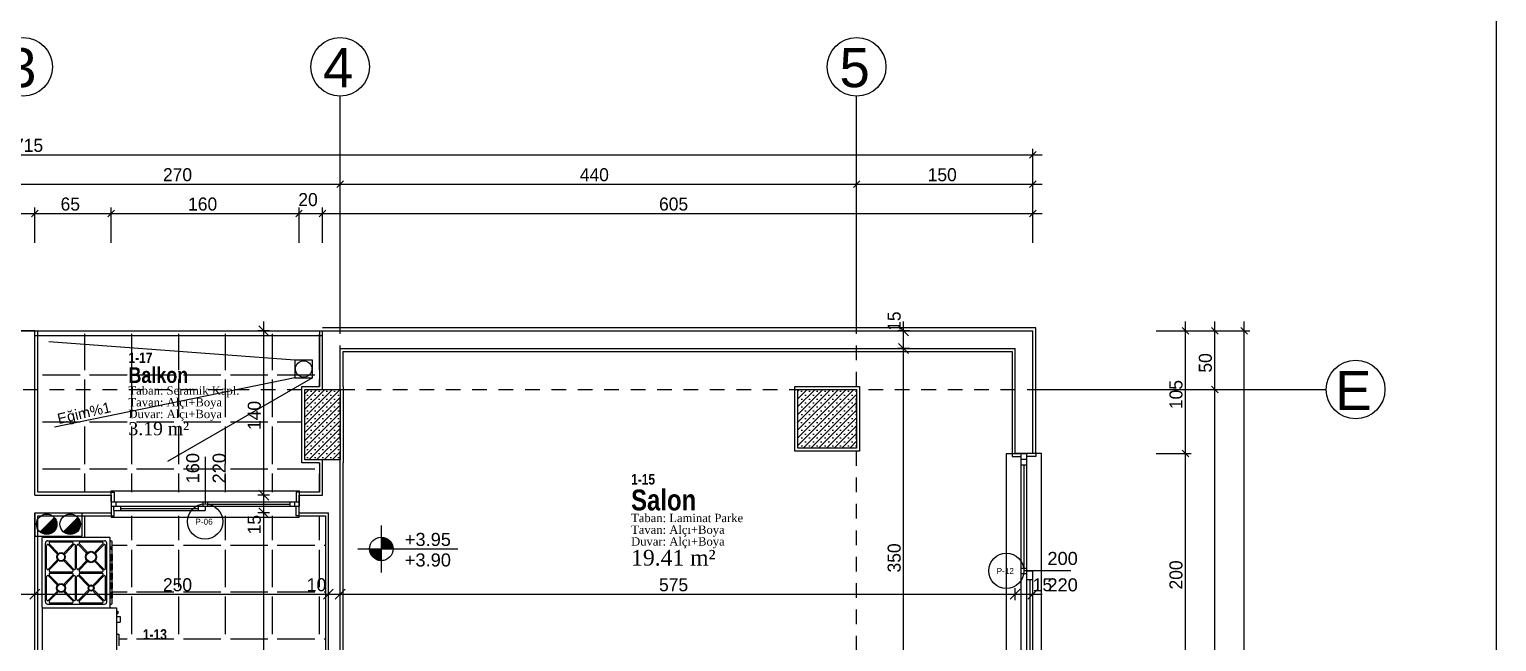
# Model space of a CAD drawing. Header units: metres. Extents: x -220 to 294, y -29 to 18.
# Drawn here: x -53.28 to -40.78, y 6.35 to 11.57 of the extents above; entities that cross this region are included whole.
import ezdxf

# ---------------------------------------------------------------- set-up
doc = ezdxf.new("R2010")
doc.units = ezdxf.units.M
doc.header["$MEASUREMENT"] = 0
doc.linetypes.add('HIDDEN2', pattern=[0.1875, 0.125, -0.0625])
for name, color, linetype in [('Aks', 7, 'Continuous'), ('Cember', 7, 'Continuous'), ('Cizgi', 7, 'Continuous'), ('Duvar', 7, 'Continuous'), ('Kapi_Pencere', 7, 'Continuous'), ('Kolon', 7, 'Continuous'), ('Korkuluk', 7, 'Continuous'), ('Kot', 7, 'Continuous'), ('Kutuphane', 7, 'Continuous'), ('Mahal', 7, 'Continuous'), ('Mahal_Kenari', 7, 'Continuous'), ('Olculendirme', 7, 'Continuous'), ('Standart', 7, 'Continuous'), ('Tarama', 7, 'Continuous')]:
    doc.layers.add(name, color=color, linetype=linetype)
doc.styles.add('arial_1_18', font='arial.ttf', dxfattribs={"height": 0.2})
doc.styles.add('comic sans ms_1_18', font='comic.ttf', dxfattribs={"height": 0.2})
doc.styles.add('swis721 cn btbold_1_18', font='swisscb.ttf', dxfattribs={"height": 0.2})
doc.styles.add('times new roman tur_1_18', font='times.ttf', dxfattribs={"height": 0.2})

msp = doc.modelspace()

# ---------------------------------------------------------------- hatches: boundary and pattern name
at = {"layer": 'Kolon', "linetype": 'Continuous', "lineweight": -3}
h = msp.add_hatch(dxfattribs=at)
h.set_pattern_fill('SACNCR', color=47, scale=0.5, style=0)
h.paths.add_polyline_path([(-50.633, 7.9), (-50.933, 7.9), (-50.933, 8.5), (-50.633, 8.5)])
h = msp.add_hatch(dxfattribs=at)
h.set_pattern_fill('SACNCR', color=47, scale=0.5, style=0)
h.paths.add_polyline_path([(-46.234, 8.5), (-46.234, 8), (-46.734, 8), (-46.734, 8.5)])
at = {"layer": 'Kot', "linetype": 'Continuous', "lineweight": -3}
for points in [[(-50.382, 7.142), (-50.382, 7.131), (-50.38, 7.12), (-50.377, 7.109), (-50.372, 7.099), (-50.367, 7.089), (-50.361, 7.08), (-50.353, 7.071), (-50.345, 7.064), (-50.336, 7.057), (-50.326, 7.052), (-50.315, 7.048), (-50.305, 7.045), (-50.294, 7.043), (-50.282, 7.042), (-50.282, 7.142)], [(-50.182, 7.142), (-50.183, 7.153), (-50.185, 7.164), (-50.188, 7.175), (-50.192, 7.185), (-50.198, 7.195), (-50.204, 7.204), (-50.212, 7.213), (-50.22, 7.22), (-50.229, 7.227), (-50.239, 7.232), (-50.249, 7.236), (-50.26, 7.24), (-50.271, 7.241), (-50.282, 7.242), (-50.282, 7.142)]]:
    msp.add_hatch(color=216, dxfattribs=at).paths.add_polyline_path(points)
at = {"layer": 'Standart', "linetype": 'Continuous', "lineweight": -3}
for points in [[(-53.193, 7.29), (-53.187, 7.284), (-53.176, 7.277), (-53.166, 7.272), (-53.153, 7.267), (-53.14, 7.265), (-53.132, 7.265), (-53.125, 7.265), (-53.115, 7.266), (-53.109, 7.268), (-53.103, 7.27), (-53.093, 7.274), (-53.082, 7.28), (-53.073, 7.288), (-53.066, 7.294), (-53.061, 7.301), (-53.057, 7.308), (-53.054, 7.312), (-53.05, 7.322), (-53.048, 7.33), (-53.046, 7.336), (-53.045, 7.341), (-53.045, 7.347), (-53.045, 7.354), (-53.045, 7.363), (-53.047, 7.371), (-53.05, 7.381), (-53.053, 7.388), (-53.056, 7.394), (-53.059, 7.399), (-53.062, 7.403), (-53.064, 7.406), (-53.067, 7.41), (-53.07, 7.413)], [(-52.993, 7.29), (-52.987, 7.284), (-52.976, 7.277), (-52.966, 7.272), (-52.953, 7.267), (-52.94, 7.265), (-52.932, 7.265), (-52.925, 7.265), (-52.915, 7.266), (-52.909, 7.268), (-52.903, 7.27), (-52.893, 7.274), (-52.882, 7.28), (-52.873, 7.288), (-52.866, 7.294), (-52.861, 7.301), (-52.857, 7.308), (-52.854, 7.312), (-52.85, 7.322), (-52.848, 7.33), (-52.846, 7.336), (-52.845, 7.341), (-52.845, 7.347), (-52.845, 7.354), (-52.845, 7.363), (-52.847, 7.371), (-52.85, 7.381), (-52.853, 7.388), (-52.856, 7.394), (-52.859, 7.399), (-52.862, 7.403), (-52.864, 7.406), (-52.867, 7.41), (-52.87, 7.413)]]:
    msp.add_hatch(color=173, dxfattribs=at).paths.add_polyline_path(points)

# ---------------------------------------------------------------- linework, layer by layer
at = {"layer": 'Aks', "color": 248, "linetype": 'Continuous', "lineweight": -3}
for points in [[(-50.633, 9), (-50.633, 11)], [(-46.234, 9), (-46.234, 11)], [(-44.734, 8.5), (-42.234, 8.5)]]:
    msp.add_lwpolyline(points, dxfattribs=at)
at = {"layer": 'Aks', "color": 248, "linetype": 'HIDDEN2', "lineweight": -3}
for points in [[(-50.633, -0.7), (-50.633, 9)], [(-46.234, -0.7), (-46.234, 9)], [(-61.883, 8.5), (-44.734, 8.5)]]:
    msp.add_lwpolyline(points, dxfattribs=at)
at = {"layer": 'Aks', "color": 115, "linetype": 'Continuous', "lineweight": -3}
for centre in [(-53.333, 11.25), (-50.633, 11.25), (-46.234, 11.25), (-41.984, 8.5)]:
    msp.add_circle(centre, 0.25, dxfattribs=at)
at = {"layer": 'Cember', "color": 251, "linetype": 'Continuous', "lineweight": -3}
msp.add_circle((-50.944, 8.675), 0.07, dxfattribs=at)
at = {"layer": 'Cizgi', "color": 216, "linetype": 'Continuous', "lineweight": -3}
msp.add_lwpolyline([(-40.783, -12), (-40.783, 18)], dxfattribs=at)
at = {"layer": 'Cizgi', "color": 251, "linetype": 'Continuous', "lineweight": -3}
for points in [[(-51.019, 8.75), (-53.115, 8.905)], [(-50.869, 8.75), (-51.019, 8.75)], [(-51.019, 8.75), (-51.019, 8.6)], [(-50.869, 8.6), (-50.869, 8.75)], [(-51.019, 8.6), (-53.067, 8.178)], [(-50.869, 8.6), (-52.102, 7.888)], [(-51.019, 8.6), (-50.869, 8.6)]]:
    msp.add_lwpolyline(points, dxfattribs=at)
at = {"layer": 'Duvar', "color": 166, "linetype": 'Continuous', "lineweight": -3}
for points in [[(-53.233, 9), (-53.383, 9)], [(-53.233, 7.6), (-53.233, 9)], [(-50.783, 8.5), (-50.783, 9)], [(-50.783, 9), (-44.734, 9)], [(-44.734, 7.955), (-44.734, 9)], [(-50.633, 8.5), (-50.633, 8.85)], [(-50.633, 8.85), (-44.884, 8.85)], [(-44.884, 7.955), (-44.884, 8.85)], [(-50.783, 7.6), (-50.783, 7.9)], [(-50.633, 7.6), (-50.633, 7.9)], [(-44.734, 7.955), (-44.884, 7.955)], [(-53.233, 7.6), (-52.583, 7.6)], [(-52.583, 7.6), (-52.583, 7.45)], [(-50.983, 7.6), (-50.783, 7.6)], [(-50.983, 7.45), (-50.983, 7.6)], [(-50.633, 5.35), (-50.633, 7.6)], [(-53.233, 7.45), (-52.583, 7.45)], [(-53.233, 4.5), (-53.233, 7.45)], [(-50.983, 7.45), (-50.733, 7.45)], [(-50.733, 5.25), (-50.733, 7.45)]]:
    msp.add_lwpolyline(points, dxfattribs=at)
at = {"layer": 'Duvar', "color": 187, "linetype": 'Continuous', "lineweight": -3}
for points in [[(-53.208, 7.625), (-53.208, 9)], [(-50.808, 9), (-50.808, 8.525)], [(-44.709, 9.025), (-50.783, 9.025)], [(-44.709, 7.955), (-44.709, 9.025)], [(-50.608, 8.525), (-50.608, 8.825)], [(-50.608, 8.825), (-44.909, 8.825)], [(-44.909, 8.825), (-44.909, 7.955)], [(-50.808, 7.875), (-50.808, 7.625)], [(-50.608, 7.6), (-50.608, 7.875)], [(-44.909, 7.955), (-44.909, 7.93)], [(-44.909, 7.93), (-44.834, 7.93)], [(-44.709, 7.93), (-44.784, 7.93)], [(-44.709, 7.955), (-44.709, 7.93)], [(-52.583, 7.625), (-53.208, 7.625)], [(-52.583, 7.625), (-52.558, 7.625)], [(-52.558, 7.625), (-52.558, 7.544)], [(-50.983, 7.625), (-51.008, 7.625)], [(-51.008, 7.625), (-51.008, 7.544)], [(-50.808, 7.625), (-50.983, 7.625)], [(-51.008, 7.425), (-51.008, 7.506)], [(-50.608, 5.375), (-50.608, 7.6)], [(-53.208, 7.425), (-52.583, 7.425)], [(-53.208, 4.525), (-53.208, 7.425)], [(-52.583, 7.425), (-52.558, 7.425)], [(-52.558, 7.425), (-52.558, 7.469)], [(-50.983, 7.425), (-51.008, 7.425)], [(-50.983, 7.425), (-50.758, 7.425)], [(-50.758, 7.425), (-50.758, 5.25)]]:
    msp.add_lwpolyline(points, dxfattribs=at)
at = {"layer": 'Kapi_Pencere', "color": 98, "linetype": 'Continuous', "lineweight": -3}
for points in [[(-51.783, 7.925), (-51.783, 7.525)], [(-44.959, 5.955), (-44.959, 7.955)], [(-44.959, 7.955), (-44.834, 7.955)], [(-44.834, 7.906), (-44.834, 7.955)], [(-44.834, 7.955), (-44.809, 7.955)], [(-44.834, 7.955), (-44.784, 7.955)], [(-44.834, 7.857), (-44.834, 7.906)], [(-44.834, 7.906), (-44.784, 7.906)], [(-44.809, 7.955), (-44.806, 7.955)], [(-44.806, 7.955), (-44.784, 7.955)], [(-44.784, 7.906), (-44.784, 7.955)], [(-44.659, 7.955), (-44.784, 7.955)], [(-44.784, 7.857), (-44.784, 7.906)], [(-44.659, 5.955), (-44.659, 7.955)], [(-44.834, 6.979), (-44.834, 7.857)], [(-44.834, 7.857), (-44.809, 7.857)], [(-44.834, 7.857), (-44.784, 7.857)], [(-44.809, 7.857), (-44.806, 7.857)], [(-44.806, 7.857), (-44.784, 7.857)], [(-44.806, 6.979), (-44.806, 7.857)], [(-44.784, 6.979), (-44.784, 7.857)], [(-52.583, 7.544), (-52.583, 7.638)], [(-52.583, 7.638), (-50.983, 7.638)], [(-50.983, 7.638), (-50.983, 7.544)], [(-52.583, 7.544), (-52.544, 7.544)], [(-52.583, 7.544), (-52.583, 7.506)], [(-52.583, 7.506), (-52.544, 7.506)], [(-52.583, 7.506), (-52.583, 7.413)], [(-52.563, 7.506), (-52.563, 7.469)], [(-52.544, 7.544), (-51.803, 7.544)], [(-52.544, 7.544), (-52.544, 7.506)], [(-52.544, 7.506), (-52.505, 7.506)], [(-52.505, 7.506), (-51.842, 7.506)], [(-52.505, 7.506), (-52.505, 7.487)], [(-52.505, 7.506), (-52.505, 7.469)], [(-51.842, 7.506), (-51.803, 7.506)], [(-51.842, 7.506), (-51.842, 7.487)], [(-51.842, 7.506), (-51.842, 7.469)], [(-51.803, 7.544), (-51.763, 7.544)], [(-51.803, 7.544), (-51.803, 7.506)], [(-51.803, 7.506), (-51.763, 7.506)], [(-51.783, 7.506), (-51.783, 7.469)], [(-51.763, 7.544), (-51.061, 7.544)], [(-51.763, 7.544), (-51.763, 7.525)], [(-51.763, 7.544), (-51.763, 7.506)], [(-51.763, 7.525), (-51.763, 7.523)], [(-51.763, 7.523), (-51.763, 7.506)], [(-51.763, 7.523), (-51.061, 7.523)], [(-51.763, 7.506), (-51.061, 7.506)], [(-51.061, 7.544), (-51.022, 7.544)], [(-51.061, 7.544), (-51.061, 7.525)], [(-51.061, 7.544), (-51.061, 7.506)], [(-51.061, 7.525), (-51.061, 7.523)], [(-51.061, 7.523), (-51.061, 7.506)], [(-51.061, 7.506), (-51.022, 7.506)], [(-51.022, 7.544), (-50.983, 7.544)], [(-51.022, 7.544), (-51.022, 7.506)], [(-51.022, 7.506), (-50.983, 7.506)], [(-50.983, 7.544), (-50.983, 7.525)], [(-50.983, 7.544), (-50.983, 7.506)], [(-50.983, 7.525), (-50.983, 7.523)], [(-50.983, 7.523), (-50.983, 7.506)], [(-50.983, 7.413), (-50.983, 7.506)], [(-52.583, 7.413), (-50.983, 7.413)], [(-52.563, 7.469), (-52.505, 7.469)], [(-52.505, 7.487), (-52.505, 7.485)], [(-52.505, 7.485), (-52.505, 7.469)], [(-52.505, 7.485), (-51.842, 7.485)], [(-52.505, 7.469), (-51.842, 7.469)], [(-51.842, 7.487), (-51.842, 7.485)], [(-51.842, 7.485), (-51.842, 7.469)], [(-51.842, 7.469), (-51.783, 7.469)], [(-44.834, 6.931), (-44.834, 6.979)], [(-44.834, 6.979), (-44.809, 6.979)], [(-44.834, 6.979), (-44.784, 6.979)], [(-44.834, 6.004), (-44.834, 6.931)], [(-44.834, 6.931), (-44.784, 6.931)], [(-44.809, 6.979), (-44.806, 6.979)], [(-44.409, 6.955), (-44.809, 6.955)], [(-44.806, 6.979), (-44.784, 6.979)], [(-44.784, 6.931), (-44.784, 6.979)], [(-44.784, 6.955), (-44.734, 6.955)], [(-44.784, 6.882), (-44.784, 6.931)], [(-44.784, 6.053), (-44.784, 6.882)], [(-44.784, 6.882), (-44.759, 6.882)], [(-44.784, 6.882), (-44.734, 6.882)], [(-44.759, 6.882), (-44.756, 6.882)], [(-44.756, 6.882), (-44.734, 6.882)], [(-44.756, 6.053), (-44.756, 6.882)], [(-44.734, 6.882), (-44.734, 6.955)], [(-44.734, 6.053), (-44.734, 6.882)]]:
    msp.add_lwpolyline(points, dxfattribs=at)
for centre in [(-51.783, 7.375), (-44.959, 6.955)]:
    msp.add_circle(centre, 0.15, dxfattribs=at)
at = {"layer": 'Kolon', "color": 187, "linetype": 'Continuous', "lineweight": -3}
for points in [[(-50.958, 7.875), (-50.958, 8.525)], [(-50.958, 8.525), (-50.808, 8.525)], [(-50.608, 8.525), (-50.608, 7.875)], [(-50.608, 8.525), (-50.608, 8.525)], [(-46.759, 7.975), (-46.759, 8.525)], [(-46.759, 8.525), (-46.209, 8.525)], [(-46.209, 8.525), (-46.209, 7.975)], [(-50.808, 7.875), (-50.958, 7.875)], [(-50.608, 7.875), (-50.608, 7.875)], [(-46.209, 7.975), (-46.759, 7.975)]]:
    msp.add_lwpolyline(points, dxfattribs=at)
at = {"layer": 'Kolon', "color": 177, "linetype": 'Continuous', "lineweight": -3}
for points in [[(-50.933, 7.9), (-50.933, 8.5)], [(-50.933, 8.5), (-50.633, 8.5)], [(-50.633, 8.5), (-50.633, 7.9)], [(-46.734, 8), (-46.734, 8.5)], [(-46.734, 8.5), (-46.234, 8.5)], [(-46.234, 8.5), (-46.234, 8)], [(-46.234, 8), (-46.734, 8)], [(-50.633, 7.9), (-50.933, 7.9)]]:
    msp.add_lwpolyline(points, dxfattribs=at)
at = {"layer": 'Korkuluk', "color": 97, "linetype": 'Continuous', "lineweight": -3}
for points in [[(-53.233, 9), (-50.783, 9)], [(-53.233, 8.96), (-53.233, 9)], [(-50.783, 8.96), (-50.783, 9)], [(-53.233, 8.96), (-50.783, 8.96)]]:
    msp.add_lwpolyline(points, dxfattribs=at)
at = {"layer": 'Kot', "color": 216, "linetype": 'Continuous', "lineweight": -3}
for points in [[(-50.282, 6.942), (-50.282, 7.342)], [(-50.482, 7.142), (-50.082, 7.142)], [(-50.082, 7.142), (-49.63, 7.142)]]:
    msp.add_lwpolyline(points, dxfattribs=at)
msp.add_circle((-50.282, 7.142), 0.1, dxfattribs=at)
at = {"layer": 'Kutuphane', "color": 253, "linetype": 'Continuous', "lineweight": -3}
for points in [[(-53.172, 7.236), (-53.167, 7.241)], [(-53.172, 6.646), (-53.172, 7.236)], [(-53.167, 7.241), (-52.596, 7.241)], [(-53.143, 6.691), (-53.143, 7.191)], [(-53.134, 6.977), (-53.134, 7.169)], [(-53.124, 7.211), (-52.64, 7.211)], [(-53.044, 7.101), (-53.117, 7.176)], [(-53.038, 7.108), (-53.11, 7.184)], [(-53.103, 7.201), (-52.917, 7.201)], [(-52.91, 7.184), (-52.983, 7.108)], [(-52.903, 7.176), (-52.976, 7.101)], [(-52.887, 6.977), (-52.887, 7.169)], [(-52.877, 6.977), (-52.877, 7.169)], [(-52.795, 7.108), (-52.861, 7.176)], [(-52.788, 7.116), (-52.854, 7.184)], [(-52.847, 7.201), (-52.661, 7.201)], [(-52.72, 7.116), (-52.654, 7.184)], [(-52.713, 7.108), (-52.647, 7.176)], [(-52.63, 6.977), (-52.63, 7.169)], [(-52.621, 6.691), (-52.621, 7.191)], [(-52.596, 7.241), (-52.592, 7.236)], [(-52.592, 6.646), (-52.592, 7.236)], [(-52.592, 7.211), (-52.581, 7.211)], [(-52.592, 7.159), (-52.581, 7.159)], [(-52.592, 7.139), (-52.581, 7.139)], [(-52.576, 7.206), (-52.581, 7.211)], [(-52.581, 7.139), (-52.581, 7.159)], [(-52.576, 7.094), (-52.576, 7.206)], [(-53.044, 7.045), (-53.117, 6.97)], [(-53.038, 7.038), (-53.11, 6.963)], [(-53.038, 7.108), (-53.044, 7.101)], [(-53.038, 7.038), (-53.044, 7.045)], [(-52.976, 7.101), (-52.983, 7.108)], [(-52.976, 7.045), (-52.983, 7.038)], [(-52.91, 6.963), (-52.983, 7.038)], [(-52.903, 6.97), (-52.976, 7.045)], [(-52.861, 6.97), (-52.795, 7.038)], [(-52.854, 6.963), (-52.788, 7.031)], [(-52.795, 7.108), (-52.788, 7.116)], [(-52.788, 7.031), (-52.795, 7.038)], [(-52.713, 7.108), (-52.72, 7.116)], [(-52.72, 7.031), (-52.713, 7.038)], [(-52.654, 6.963), (-52.72, 7.031)], [(-52.647, 6.97), (-52.713, 7.038)], [(-52.592, 7.094), (-52.572, 7.094)], [(-52.592, 7.044), (-52.572, 7.044)], [(-52.592, 7.014), (-52.572, 7.014)], [(-52.587, 7.044), (-52.587, 7.094)], [(-52.587, 6.964), (-52.587, 7.014)], [(-52.582, 7.044), (-52.582, 7.094)], [(-52.582, 6.964), (-52.582, 7.014)], [(-52.576, 7.014), (-52.576, 7.044)], [(-52.572, 7.044), (-52.572, 7.094)], [(-52.572, 6.964), (-52.572, 7.014)], [(-53.134, 6.712), (-53.134, 6.904)], [(-53.117, 6.911), (-53.044, 6.836)], [(-53.11, 6.919), (-53.038, 6.843)], [(-53.103, 6.946), (-52.917, 6.946)], [(-53.103, 6.936), (-52.917, 6.936)], [(-52.983, 6.843), (-52.91, 6.919)], [(-52.976, 6.836), (-52.903, 6.911)], [(-52.887, 6.712), (-52.887, 6.904)], [(-52.877, 6.712), (-52.877, 6.904)], [(-52.781, 6.829), (-52.861, 6.911)], [(-52.774, 6.836), (-52.854, 6.919)], [(-52.847, 6.946), (-52.661, 6.946)], [(-52.847, 6.936), (-52.661, 6.936)], [(-52.733, 6.836), (-52.654, 6.919)], [(-52.726, 6.829), (-52.647, 6.911)], [(-52.63, 6.712), (-52.63, 6.904)], [(-52.592, 6.964), (-52.572, 6.964)], [(-52.592, 6.934), (-52.572, 6.934)], [(-52.592, 6.884), (-52.572, 6.884)], [(-52.587, 6.884), (-52.587, 6.934)], [(-52.582, 6.884), (-52.582, 6.934)], [(-52.576, 6.934), (-52.576, 6.964)], [(-52.576, 6.854), (-52.576, 6.884)], [(-52.572, 6.884), (-52.572, 6.934)], [(-53.117, 6.705), (-53.044, 6.78)], [(-53.11, 6.698), (-53.038, 6.773)], [(-53.044, 6.836), (-53.038, 6.843)], [(-53.044, 6.78), (-53.038, 6.773)], [(-52.983, 6.843), (-52.976, 6.836)], [(-52.983, 6.773), (-52.976, 6.78)], [(-52.983, 6.773), (-52.91, 6.698)], [(-52.976, 6.78), (-52.903, 6.705)], [(-52.861, 6.705), (-52.781, 6.787)], [(-52.854, 6.698), (-52.774, 6.78)], [(-52.781, 6.829), (-52.774, 6.836)], [(-52.774, 6.78), (-52.781, 6.787)], [(-52.726, 6.829), (-52.733, 6.836)], [(-52.733, 6.78), (-52.726, 6.787)], [(-52.654, 6.698), (-52.733, 6.78)], [(-52.647, 6.705), (-52.726, 6.787)], [(-52.592, 6.854), (-52.572, 6.854)], [(-52.592, 6.804), (-52.572, 6.804)], [(-52.592, 6.774), (-52.572, 6.774)], [(-52.587, 6.804), (-52.587, 6.854)], [(-52.587, 6.724), (-52.587, 6.774)], [(-52.582, 6.804), (-52.582, 6.854)], [(-52.582, 6.724), (-52.582, 6.774)], [(-52.576, 6.774), (-52.576, 6.804)], [(-52.572, 6.804), (-52.572, 6.854)], [(-52.572, 6.724), (-52.572, 6.774)], [(-53.172, 6.646), (-53.167, 6.641)], [(-53.172, 6.641), (-52.537, 6.641)], [(-53.172, 6.641), (-53.172, 6.041)], [(-53.167, 6.641), (-52.596, 6.641)], [(-53.124, 6.671), (-52.64, 6.671)], [(-53.103, 6.681), (-52.917, 6.681)], [(-52.847, 6.681), (-52.661, 6.681)], [(-52.592, 6.646), (-52.596, 6.641)], [(-52.592, 6.724), (-52.572, 6.724)], [(-52.592, 6.671), (-52.581, 6.671)], [(-52.581, 6.671), (-52.576, 6.676)], [(-52.576, 6.676), (-52.576, 6.724)], [(-52.537, 6.641), (-52.537, 6.041)], [(-52.537, 6.611), (-52.527, 6.611)], [(-52.537, 6.611), (-52.537, 6.591)], [(-52.537, 6.591), (-52.527, 6.591)], [(-52.537, 6.567), (-52.507, 6.567)], [(-52.537, 6.517), (-52.507, 6.517)], [(-52.527, 6.611), (-52.527, 6.591)], [(-52.507, 6.567), (-52.507, 6.517)], [(-52.537, 6.416), (-52.517, 6.416)], [(-52.537, 6.416), (-52.537, 6.316)], [(-52.517, 6.416), (-52.517, 6.316)]]:
    msp.add_lwpolyline(points, dxfattribs=at)
for centre, major_axis, start_param, end_param in [((-53.124, 7.191), (0, 0.02), 0, 1.570796), ((-53.124, 7.169), (0, 0.01), -0.785398, 1.570796), ((-53.103, 7.191), (0, 0.01), 0, 2.356194), ((-52.917, 7.191), (0, 0.01), 3.926991, 6.283185), ((-52.896, 7.169), (0, 0.01), -1.570796, 0.785398), ((-52.867, 7.169), (0, 0.01), -0.785398, 1.570796), ((-52.847, 7.191), (0, 0.01), 0, 2.356194), ((-52.661, 7.191), (0, 0.01), 3.926991, 6.283185), ((-52.64, 7.169), (0, 0.01), -1.570796, 0.785398), ((-52.64, 7.191), (0, 0.02), -1.570796, 0), ((-53.124, 6.977), (0, 0.01), 1.570796, 3.926991), ((-53.124, 6.904), (0, 0.01), -0.785398, 1.570796), ((-53.103, 6.956), (0, 0.01), 0.785398, 3.141593), ((-53.103, 6.926), (0, 0.01), 0, 2.356194), ((-52.917, 6.956), (0, 0.01), 3.141593, 5.497787), ((-52.917, 6.926), (0, 0.01), 3.926991, 6.283185), ((-52.896, 6.977), (0, 0.01), 2.356194, 4.712389), ((-52.896, 6.904), (0, 0.01), -1.570796, 0.785398), ((-52.867, 6.977), (0, 0.01), 1.570796, 3.926991), ((-52.867, 6.904), (0, 0.01), -0.785398, 1.570796), ((-52.847, 6.956), (0, 0.01), 0.785398, 3.141593), ((-52.847, 6.926), (0, 0.01), 0, 2.356194), ((-52.661, 6.956), (0, 0.01), 3.141593, 5.497787), ((-52.661, 6.926), (0, 0.01), 3.926991, 6.283185), ((-52.64, 6.977), (0, 0.01), 2.356194, 4.712389), ((-52.64, 6.904), (0, 0.01), -1.570796, 0.785398), ((-53.124, 6.691), (0, 0.02), 1.570796, 3.141593), ((-53.124, 6.712), (0, 0.01), 1.570796, 3.926991), ((-53.103, 6.691), (0, 0.01), 0.785398, 3.141593), ((-52.917, 6.691), (0, 0.01), 3.141593, 5.497787), ((-52.896, 6.712), (0, 0.01), 2.356194, 4.712389), ((-52.867, 6.712), (0, 0.01), 1.570796, 3.926991), ((-52.847, 6.691), (0, 0.01), 0.785398, 3.141593), ((-52.661, 6.691), (0, 0.01), 3.141593, 5.497787), ((-52.64, 6.712), (0, 0.01), 2.356194, 4.712389), ((-52.64, 6.691), (0, 0.02), 3.141593, 4.712389)]:
    msp.add_ellipse(centre, major_axis=major_axis, ratio=0.967742, start_param=start_param, end_param=end_param, dxfattribs=at)
for centre, major_axis in [((-53.01, 7.073), (0, 0.0376)), ((-53.01, 7.073), (0, 0.0316)), ((-52.754, 7.073), (0, 0.0488)), ((-52.754, 7.073), (0, 0.0428)), ((-53.01, 6.808), (0, 0.0389)), ((-53.01, 6.808), (0, 0.0329)), ((-52.754, 6.808), (0, 0.0264)), ((-52.754, 6.808), (0, 0.0204))]:
    msp.add_ellipse(centre, major_axis=major_axis, ratio=0.967742, dxfattribs=at)
at = {"layer": 'Mahal_Kenari', "color": 167, "linetype": 'Continuous', "lineweight": -3}
for points in [[(-53.383, 9), (-50.783, 9)], [(-53.233, 9), (-50.783, 9)]]:
    msp.add_lwpolyline(points, dxfattribs=at)
at = {"layer": 'Olculendirme', "color": 47, "linetype": 'Continuous', "lineweight": -3}
for points in [[(-61.963, 10.5), (-44.654, 10.5)], [(-44.734, 10.45), (-44.734, 10.55)], [(-44.734, 10), (-44.734, 10.5)], [(-61.963, 10.25), (-44.654, 10.25)], [(-50.633, 10.2), (-50.633, 10.3)], [(-46.234, 10.2), (-46.234, 10.3)], [(-44.734, 10.2), (-44.734, 10.3)], [(-61.963, 10), (-44.654, 10)], [(-53.233, 9.75), (-53.233, 10.05)], [(-52.583, 9.75), (-52.583, 10.05)], [(-50.983, 9.75), (-50.983, 10.05)], [(-50.783, 9.75), (-50.783, 10.05)], [(-44.734, 9.75), (-44.734, 10.05)], [(-51.234, 9), (-51.334, 9)], [(-51.284, -0.28), (-51.284, 9.08)], [(-45.784, 9), (-45.884, 9)], [(-45.834, -0.78), (-45.834, 9.08)], [(-43.684, 9), (-43.384, 9)], [(-43.434, -0.78), (-43.434, 9.08)], [(-43.434, 9), (-42.934, 9)], [(-43.234, 9), (-43.134, 9)], [(-43.184, -0.78), (-43.184, 9.08)], [(-42.984, 9), (-42.884, 9)], [(-42.934, -0.78), (-42.934, 9.08)], [(-45.784, 8.85), (-45.884, 8.85)], [(-43.234, 8.5), (-43.134, 8.5)], [(-43.684, 7.955), (-43.384, 7.955)], [(-51.234, 7.6), (-51.334, 7.6)], [(-51.234, 7.45), (-51.334, 7.45)], [(-61.963, 6.756), (-44.654, 6.756)], [(-53.233, 6.706), (-53.233, 6.806)], [(-50.733, 6.706), (-50.733, 6.806)], [(-50.633, 6.706), (-50.633, 6.806)], [(-44.884, 6.706), (-44.884, 6.806)], [(-44.734, 6.706), (-44.734, 6.806)]]:
    msp.add_lwpolyline(points, dxfattribs=at)
at = {"layer": 'Olculendirme', "color": 59, "linetype": 'Continuous', "lineweight": -3}
for points in [[(-44.706, 10.528), (-44.762, 10.472)], [(-50.605, 10.278), (-50.661, 10.222)], [(-46.206, 10.278), (-46.262, 10.222)], [(-44.706, 10.278), (-44.762, 10.222)], [(-53.205, 10.028), (-53.261, 9.972)], [(-52.555, 10.028), (-52.611, 9.972)], [(-50.955, 10.028), (-51.011, 9.972)], [(-50.755, 10.028), (-50.811, 9.972)], [(-44.706, 10.028), (-44.762, 9.972)], [(-51.326, 9.042), (-51.241, 8.958)], [(-45.877, 9.042), (-45.792, 8.958)], [(-43.462, 9.028), (-43.406, 8.972)], [(-43.212, 9.028), (-43.156, 8.972)], [(-42.962, 9.028), (-42.906, 8.972)], [(-45.877, 8.892), (-45.792, 8.808)], [(-43.212, 8.528), (-43.156, 8.472)], [(-43.462, 7.983), (-43.406, 7.927)], [(-51.326, 7.642), (-51.241, 7.558)], [(-51.326, 7.492), (-51.241, 7.408)], [(-53.191, 6.798), (-53.275, 6.714)], [(-50.691, 6.798), (-50.775, 6.714)], [(-50.591, 6.798), (-50.675, 6.714)], [(-44.842, 6.798), (-44.927, 6.714)], [(-44.692, 6.798), (-44.777, 6.714)]]:
    msp.add_lwpolyline(points, dxfattribs=at)
at = {"layer": 'Standart', "color": 166, "linetype": 'Continuous', "lineweight": -3}
for points in [[(-53.233, 7.45), (-53.233, 7.25)], [(-53.233, 7.45), (-52.833, 7.45)], [(-52.833, 7.45), (-52.833, 7.25)], [(-53.233, 7.25), (-52.833, 7.25)]]:
    msp.add_lwpolyline(points, dxfattribs=at)
for centre in [(-53.132, 7.352), (-52.932, 7.352)]:
    msp.add_circle(centre, 0.0871, dxfattribs=at)
at = {"layer": 'Tarama', "color": 133, "linetype": 'Continuous', "lineweight": -3}
for points in [[(-53.208, 8.665), (-53.208, 8.975)], [(-52.808, 8.665), (-52.808, 8.975)], [(-52.408, 8.665), (-52.408, 8.975)], [(-52.008, 8.665), (-52.008, 8.975)], [(-51.608, 8.665), (-51.608, 8.975)], [(-51.208, 8.665), (-51.208, 8.975)], [(-50.808, 8.665), (-50.808, 8.975)], [(-53.168, 8.625), (-52.848, 8.625)], [(-52.768, 8.625), (-52.448, 8.625)], [(-52.368, 8.625), (-52.048, 8.625)], [(-51.968, 8.625), (-51.648, 8.625)], [(-51.568, 8.625), (-51.248, 8.625)], [(-51.168, 8.625), (-50.848, 8.625)], [(-53.208, 8.265), (-53.208, 8.585)], [(-52.808, 8.265), (-52.808, 8.585)], [(-52.408, 8.265), (-52.408, 8.585)], [(-52.008, 8.265), (-52.008, 8.585)], [(-51.608, 8.265), (-51.608, 8.585)], [(-51.208, 8.265), (-51.208, 8.585)], [(-50.808, 8.525), (-50.808, 8.585)], [(-53.208, 7.865), (-53.208, 8.185)], [(-53.168, 8.225), (-52.848, 8.225)], [(-52.808, 7.865), (-52.808, 8.185)], [(-52.768, 8.225), (-52.448, 8.225)], [(-52.408, 7.865), (-52.408, 8.185)], [(-52.368, 8.225), (-52.048, 8.225)], [(-52.008, 7.865), (-52.008, 8.185)], [(-51.968, 8.225), (-51.648, 8.225)], [(-51.608, 7.865), (-51.608, 8.185)], [(-51.568, 8.225), (-51.248, 8.225)], [(-51.208, 7.865), (-51.208, 8.185)], [(-51.168, 8.225), (-50.958, 8.225)], [(-50.808, 7.865), (-50.808, 7.875)], [(-53.208, 7.625), (-53.208, 7.785)], [(-53.168, 7.825), (-52.848, 7.825)], [(-52.808, 7.625), (-52.808, 7.785)], [(-52.768, 7.825), (-52.448, 7.825)], [(-52.408, 7.625), (-52.408, 7.785)], [(-52.368, 7.825), (-52.048, 7.825)], [(-52.008, 7.625), (-52.008, 7.785)], [(-51.968, 7.825), (-51.648, 7.825)], [(-51.608, 7.625), (-51.608, 7.785)], [(-51.568, 7.825), (-51.248, 7.825)], [(-51.208, 7.625), (-51.208, 7.785)], [(-51.168, 7.825), (-50.848, 7.825)], [(-50.808, 7.625), (-50.808, 7.785)], [(-52.808, 7.241), (-52.808, 7.425)], [(-52.408, 7.215), (-52.408, 7.425)], [(-52.008, 7.215), (-52.008, 7.425)], [(-51.608, 7.215), (-51.608, 7.425)], [(-51.208, 7.215), (-51.208, 7.425)], [(-50.808, 7.215), (-50.808, 7.425)], [(-53.168, 7.175), (-53.168, 7.175)], [(-52.576, 7.175), (-52.448, 7.175)], [(-52.408, 6.815), (-52.408, 7.135)], [(-52.368, 7.175), (-52.048, 7.175)], [(-52.008, 6.815), (-52.008, 7.135)], [(-51.968, 7.175), (-51.648, 7.175)], [(-51.608, 6.815), (-51.608, 7.135)], [(-51.568, 7.175), (-51.248, 7.175)], [(-51.208, 6.815), (-51.208, 7.135)], [(-51.168, 7.175), (-50.848, 7.175)], [(-50.808, 6.815), (-50.808, 7.135)], [(-50.768, 7.175), (-50.758, 7.175)], [(-52.576, 6.775), (-52.448, 6.775)], [(-52.368, 6.775), (-52.048, 6.775)], [(-51.968, 6.775), (-51.648, 6.775)], [(-51.568, 6.775), (-51.248, 6.775)], [(-51.168, 6.775), (-50.848, 6.775)], [(-50.768, 6.775), (-50.758, 6.775)], [(-52.808, 6.641), (-52.808, 6.642)], [(-52.408, 6.415), (-52.408, 6.735)], [(-52.008, 6.415), (-52.008, 6.735)], [(-51.608, 6.415), (-51.608, 6.735)], [(-51.208, 6.415), (-51.208, 6.735)], [(-50.808, 6.415), (-50.808, 6.735)], [(-52.517, 6.375), (-52.448, 6.375)], [(-52.368, 6.375), (-52.048, 6.375)], [(-51.968, 6.375), (-51.648, 6.375)], [(-51.568, 6.375), (-51.248, 6.375)], [(-51.168, 6.375), (-50.848, 6.375)], [(-50.768, 6.375), (-50.758, 6.375)]]:
    msp.add_lwpolyline(points, dxfattribs=at)

# ---------------------------------------------------------------- texts
at = {"layer": 'Aks', "color": 19, "linetype": 'Continuous', "lineweight": -3, "style": 'arial_1_18'}
for s, p in [('3', (-53.479, 11.076)), ('4', (-50.779, 11.076)), ('5', (-46.38, 11.076)), ('E', (-42.159, 8.326))]:
    msp.add_text(s, height=0.333, dxfattribs=at).set_placement(p)
at = {"layer": 'Kapi_Pencere', "color": 98, "linetype": 'Continuous', "lineweight": -3, "style": 'arial_1_18'}
for s, p in [('160', (-51.833, 7.7)), ('220', (-51.608, 7.7))]:
    msp.add_text(s, height=0.1111, rotation=90, dxfattribs=at).set_placement(p)
for s, height, p in [('P-06', 0.05, (-51.866, 7.349)), ('200', 0.1111, (-44.609, 7.005)), ('P-12', 0.05, (-45.042, 6.929)), ('220', 0.1111, (-44.609, 6.78))]:
    msp.add_text(s, height=height, dxfattribs=at).set_placement(p)
at = {"layer": 'Kot', "color": 19, "linetype": 'Continuous', "lineweight": -3, "style": 'arial_1_18'}
msp.add_text('Eğim%1', height=0.0889, rotation=12.9238, dxfattribs=at).set_placement((-53.03, 8.205))
for s, p in [('+3.95', (-50.082, 7.167)), ('+3.90', (-50.082, 6.992))]:
    msp.add_text(s, height=0.1111, dxfattribs=at).set_placement(p)
at = {"layer": 'Mahal', "color": 15, "linetype": 'Continuous', "lineweight": -3, "style": 'swis721 cn btbold_1_18'}
for s, height, p in [('1-17', 0.0889, (-52.436, 8.726)), ('Balkon', 0.1333, (-52.436, 8.556)), ('1-15', 0.0889, (-48.155, 7.69)), ('Salon', 0.1778, (-48.155, 7.47)), ('1-13', 0.0889, (-52.312, 6.369))]:
    msp.add_text(s, height=height, dxfattribs=at).set_placement(p)
at = {"layer": 'Mahal', "color": 58, "linetype": 'Continuous', "lineweight": -3, "style": 'times new roman tur_1_18'}
for s, p in [('Taban: Seramik Kapl.', (-52.436, 8.456)), ('Tavan: Alçı+Boya', (-52.436, 8.356)), ('Duvar: Alçı+Boya', (-52.436, 8.256)), ('Taban: Laminat Parke', (-48.155, 7.37)), ('Tavan: Alçı+Boya', (-48.155, 7.27)), ('Duvar: Alçı+Boya', (-48.155, 7.17))]:
    msp.add_text(s, height=0.07111, dxfattribs=at).set_placement(p)
at = {"layer": 'Mahal', "color": 38, "linetype": 'Continuous', "lineweight": -3, "style": 'times new roman tur_1_18'}
for s, height, p in [('3.19 m²', 0.1111, (-52.436, 8.111)), ('19.41 m²', 0.1333, (-48.155, 7))]:
    msp.add_text(s, height=height, dxfattribs=at).set_placement(p)
at = {"layer": 'Olculendirme', "color": 19, "linetype": 'Continuous', "lineweight": -3, "style": 'comic sans ms_1_18'}
for s, p in [('1715', (-53.493, 10.525)), ('270', (-52.142, 10.275)), ('440', (-48.592, 10.275)), ('150', (-45.629, 10.275)), ('65', (-53.014, 10.025)), ('160', (-51.928, 10.025)), ('20', (-50.989, 10.063)), ('605', (-47.917, 10.025)), ('250', (-52.142, 6.781)), ('10', (-50.917, 6.781)), ('575', (-47.917, 6.781)), ('15', (-44.734, 6.781))]:
    msp.add_text(s, height=0.1111, dxfattribs=at).set_placement(p)
for s, p in [('15', (-45.859, 9)), ('50', (-43.209, 8.644)), ('105', (-43.459, 8.333)), ('140', (-51.309, 8.155)), ('15', (-51.309, 7.266)), ('350', (-45.859, 6.941)), ('200', (-43.459, 6.796))]:
    msp.add_text(s, height=0.1111, rotation=90, dxfattribs=at).set_placement(p)

doc.saveas('drawing.dxf')
